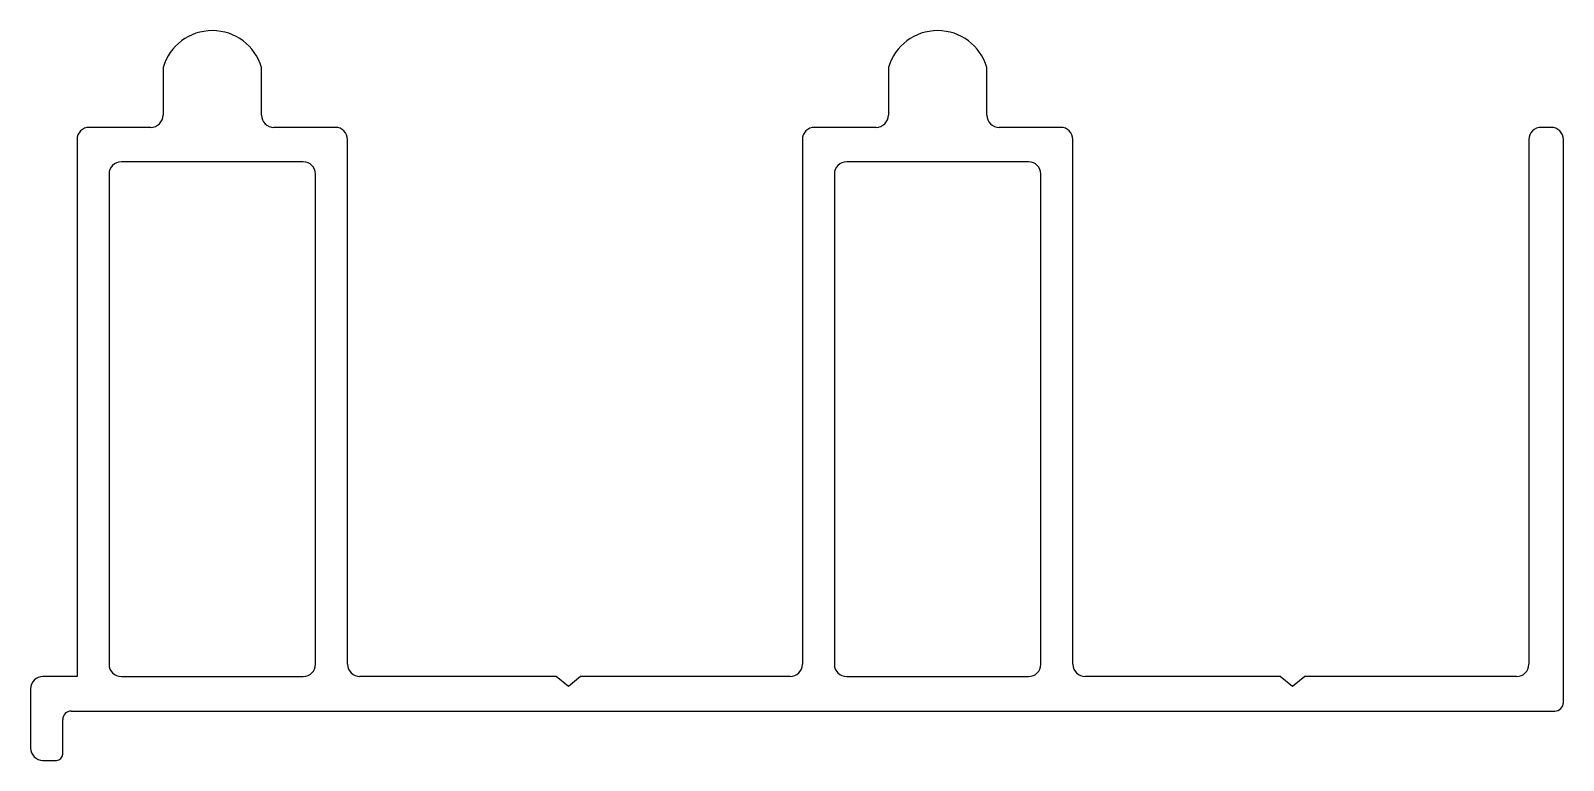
# Model space of a CAD drawing. Extents: x 1035.9 to 1098.1, y 526.4 to 556.
import ezdxf

# ---------------------------------------------------------------- set-up
doc = ezdxf.new("R2010")
doc.units = 0
doc.layers.get('0').update_dxf_attribs({"linetype": 'CONTINUOUS'})

msp = doc.modelspace()

# ---------------------------------------------------------------- linework, layer by layer
for p, q in [((1041.285, 554.488), (1041.285, 552.555)), ((1045.285, 552.555), (1045.285, 554.488)), ((1070.735, 554.488), (1070.735, 552.555)), ((1074.735, 552.555), (1074.735, 554.488)), ((1040.785, 552.055), (1038.292, 552.055)), ((1048.278, 552.055), (1045.785, 552.055)), ((1070.235, 552.055), (1067.742, 552.055)), ((1077.728, 552.055), (1075.235, 552.055)), ((1097.641, 552.055), (1097.241, 552.055)), ((1037.792, 551.555), (1037.792, 529.759)), ((1048.778, 530.259), (1048.778, 551.555)), ((1067.242, 551.555), (1067.242, 530.259)), ((1078.228, 530.259), (1078.228, 551.555)), ((1096.741, 551.555), (1096.741, 530.259)), ((1098.141, 528.71), (1098.141, 551.555)), ((1039.092, 550.155), (1039.092, 530.259)), ((1046.978, 550.655), (1039.592, 550.655)), ((1047.478, 530.259), (1047.478, 550.155)), ((1068.542, 550.155), (1068.542, 530.259)), ((1076.428, 550.655), (1069.042, 550.655)), ((1076.928, 530.259), (1076.928, 550.155)), ((1037.792, 529.759), (1036.41, 529.759)), ((1039.592, 529.759), (1046.978, 529.759)), ((1057.241, 529.759), (1049.278, 529.759)), ((1057.741, 529.359), (1057.241, 529.759)), ((1058.241, 529.759), (1057.741, 529.359)), ((1066.742, 529.759), (1058.241, 529.759)), ((1069.042, 529.759), (1076.428, 529.759)), ((1086.641, 529.759), (1078.728, 529.759)), ((1087.141, 529.359), (1086.641, 529.759)), ((1087.641, 529.759), (1087.141, 529.359)), ((1096.241, 529.759), (1087.641, 529.759)), ((1035.91, 529.259), (1035.91, 526.858)), ((1037.56, 528.36), (1097.791, 528.36)), ((1037.21, 526.608), (1037.21, 528.01)), ((1036.41, 526.358), (1036.96, 526.358))]:
    msp.add_line(p, q)
for centre, radius, start, end in [((1043.285, 553.893), 2.087, 16.56236, 163.43764), ((1072.735, 553.893), 2.087, 16.56236, 163.43764), ((1038.292, 551.555), 0.5, 90, 180), ((1040.785, 552.555), 0.5, 270, 0), ((1045.785, 552.555), 0.5, 180, 270), ((1048.278, 551.555), 0.5, 360, 90), ((1067.742, 551.555), 0.5, 90, 180), ((1070.235, 552.555), 0.5, 270, 0), ((1075.235, 552.555), 0.5, 180, 270), ((1077.728, 551.555), 0.5, 0, 90), ((1097.241, 551.555), 0.5, 90, 180), ((1097.641, 551.555), 0.5, 360, 90), ((1039.592, 550.155), 0.5, 90, 180), ((1046.978, 550.155), 0.5, 360, 90), ((1069.042, 550.155), 0.5, 90, 180), ((1076.428, 550.155), 0.5, 0, 90), ((1039.592, 530.259), 0.5, 180, 270), ((1046.978, 530.259), 0.5, 270, 360), ((1049.278, 530.259), 0.5, 180, 270), ((1066.742, 530.259), 0.5, 270, 0), ((1069.042, 530.259), 0.5, 180, 270), ((1076.428, 530.259), 0.5, 270, 0), ((1078.728, 530.259), 0.5, 180, 270), ((1096.241, 530.259), 0.5, 270, 360), ((1036.41, 529.259), 0.5, 90, 180), ((1037.56, 528.01), 0.35, 90, 180), ((1097.791, 528.71), 0.35, 270, 0), ((1036.41, 526.858), 0.5, 180, 270), ((1036.96, 526.608), 0.25, 270, 360)]:
    msp.add_arc(centre, radius, start, end)

doc.saveas('drawing.dxf')
